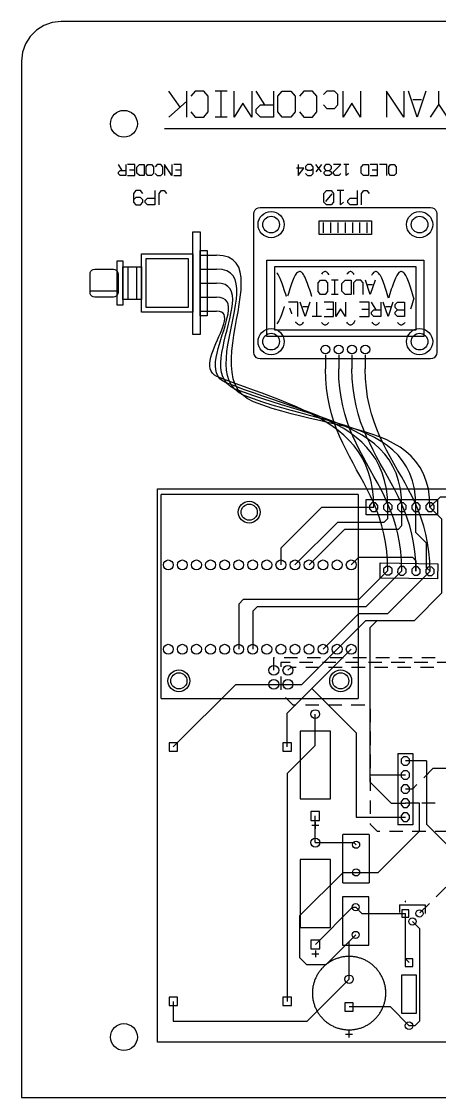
# Model space of a CAD drawing. Header units: millimetres. Extents: x 0 to 150, y 0 to 136.
# Drawn here: x 0 to 52.8, y 0 to 136.1 of the extents above; entities that cross this region are included whole.
import ezdxf

# ---------------------------------------------------------------- set-up
doc = ezdxf.new("R2010")
doc.units = ezdxf.units.MM
for name, color, linetype in [('CU_BOT', 5, 'Continuous'), ('CU_TOP', 1, 'Continuous'), ('HARNESS', 3, 'Continuous'), ('OUTLINE', 7, 'Continuous'), ('PADS', 2, 'Continuous'), ('PANEL', 4, 'Continuous'), ('PANEL_DETAIL', 4, 'Continuous'), ('PLATE', 9, 'Continuous'), ('RULE', 7, 'Continuous'), ('SILK', 8, 'Continuous'), ('TEXT', 6, 'Continuous')]:
    doc.layers.add(name, color=color, linetype=linetype)

msp = doc.modelspace()

# ---------------------------------------------------------------- linework, layer by layer
at = {"layer": 'CU_BOT'}
for points in [[(31.8887, 54.0281), (31.8887, 55.6283), (31.9885, 55.6283)], [(33.9354, 55.006), (32.7777, 55.006), (32.7777, 54.4637)], [(33.1885, 55.6283), (34.8885, 55.6283)], [(36.8354, 55.006), (35.1354, 55.006)], [(36.0885, 55.6283), (37.7885, 55.6283)], [(39.7354, 55.006), (38.0354, 55.006)], [(38.9885, 55.6283), (40.6885, 55.6283)], [(42.6354, 55.006), (40.9354, 55.006)], [(41.8885, 55.6283), (43.5885, 55.6283)], [(45.5354, 55.006), (43.8354, 55.006)], [(44.7885, 55.6283), (46.4885, 55.6283)], [(48.4354, 55.006), (46.7354, 55.006)], [(47.6885, 55.6283), (49.3885, 55.6283)], [(51.3354, 55.006), (49.6354, 55.006)], [(50.5885, 55.6283), (52.2885, 55.6283)], [(54.2354, 55.006), (52.5354, 55.006)], [(32.7777, 53.2637), (32.7777, 51.5637)], [(34.7139, 54.3837), (34.0223, 54.3837), (33.6667, 54.0281)], [(37.6139, 54.3837), (35.9139, 54.3837)], [(40.5139, 54.3837), (38.8139, 54.3837)], [(43.4139, 54.3837), (41.7139, 54.3837)], [(46.3139, 54.3837), (44.6139, 54.3837)], [(49.2139, 54.3837), (47.5139, 54.3837)], [(52.1139, 54.3837), (50.4139, 54.3837)], [(33.3572, 50.6038), (34.289, 49.672), (34.6713, 49.672)], [(35.8713, 49.672), (37.5713, 49.672)], [(38.7713, 49.672), (40.4713, 49.672)], [(41.6713, 49.672), (43.3713, 49.672)], [(44.068, 49.1687), (44.068, 47.4687)], [(44.068, 46.2687), (44.068, 44.5687)], [(44.068, 43.3687), (44.068, 41.6687)], [(52.0312, 41.6332), (50.8291, 40.4311)], [(52.0312, 41.6332), (53.7312, 41.6332)], [(44.068, 40.4687), (44.068, 38.7687)], [(49.9806, 39.5826), (49.402, 39.004), (48.5203, 39.004)], [(44.068, 37.5687), (44.068, 35.8687)], [(49.381, 37.226), (48.513, 37.226)], [(52.281, 37.226), (50.581, 37.226)], [(44.068, 34.6687), (44.068, 34.559), (44.957, 33.67), (45.29, 33.67)], [(46.49, 33.67), (48.19, 33.67)], [(49.39, 33.67), (51.09, 33.67)], [(52.29, 33.67), (53.99, 33.67)], [(53.6076, 26.596), (52.4055, 25.3939)], [(51.557, 24.5453), (50.3549, 23.3433)]]:
    msp.add_lwpolyline(points, dxfattribs=at)
at = {"layer": 'CU_TOP'}
for points in [[(43.5346, 60.34), (44.957, 60.34), (49.6687, 60.34), (53.1358, 63.8071), (53.1358, 73.1482), (51.6252, 74.6588), (52.9528, 75.9864), (68.772, 75.9864), (74.294, 75.9864), (77.85, 75.9864), (84.073, 75.9864), (105.409, 75.9864), (112.521, 75.9864), (112.521, 74.564)], [(32.7777, 69.4967), (37.9398, 74.6588), (44.5132, 74.6588)], [(39.9786, 72.786), (45.846, 72.786), (46.2912, 73.2312), (46.2912, 74.6588)], [(40.8676, 71.897), (47.624, 71.897), (48.0692, 72.3422), (48.0692, 74.6588)], [(42.6456, 61.229), (46.2953, 61.229), (51.6277, 66.5615), (51.18, 67.0093), (51.18, 70.119), (49.8472, 71.4518), (49.8472, 74.6588)], [(39.9786, 72.786), (34.5557, 67.3631)], [(40.8676, 71.897), (36.3337, 67.3631)], [(32.7777, 69.4967), (32.7777, 67.3631)], [(41.6677, 67.3631), (42.6456, 68.341), (49.402, 68.341), (49.8499, 67.8931), (49.8499, 66.5863)], [(27.4437, 62.3847), (28.066, 63.007), (42.6653, 63.007), (46.2943, 66.636)], [(29.2217, 61.4957), (29.844, 62.118), (43.5789, 62.118), (48.0721, 66.6112)], [(27.4437, 62.3847), (27.4437, 56.6951)], [(29.2217, 61.4957), (29.2217, 56.6951)], [(42.6456, 61.229), (38.1117, 56.6951)], [(43.5346, 60.34), (39.8897, 56.6951)], [(44.068, 39.893), (44.068, 40.782), (44.068, 59.451), (44.957, 60.34)], [(19.176, 44.338), (27.0881, 52.2501), (31.8887, 52.2501), (33.6667, 52.2501), (35.4447, 52.2501), (39.8897, 56.6951)], [(33.5778, 44.338), (33.5778, 48.6052), (36.6893, 51.7167), (41.6677, 56.6951)], [(36.6893, 51.7167), (42.29, 46.116), (42.29, 35.448), (48.513, 35.448)], [(33.5778, 40.9598), (37.1183, 44.5003), (37.1183, 48.4903)], [(51.18, 42.56), (48.513, 42.56)], [(51.18, 42.56), (51.18, 34.559), (56.7142, 29.0248), (63.626, 35.9366)], [(33.5778, 40.9598), (33.5778, 12.1562)], [(48.513, 40.782), (44.068, 40.782)], [(44.068, 39.893), (46.735, 37.226), (48.513, 37.226)], [(42.29, 28.4586), (45.0796, 28.4586), (50.291, 33.67), (50.291, 37.226), (48.513, 37.226)], [(37.1183, 32.2526), (37.1183, 35.6103)], [(37.1183, 32.2526), (37.1338, 32.2371)], [(37.1338, 32.2371), (42.0115, 32.2371), (42.29, 31.9586)], [(19.176, 12.1562), (19.176, 9.667), (36.1203, 9.667), (41.401, 14.9477), (41.401, 19.7366), (42.234, 20.5696), (38.4434, 16.779), (36.067, 16.779), (35.178, 17.668), (35.178, 23.002), (40.6346, 28.4586), (42.29, 28.4586)], [(41.8463, 24.0696), (37.1338, 19.3571)], [(41.8463, 24.0696), (42.234, 24.0696), (43.0243, 23.2793), (48.513, 23.2793)], [(48.513, 17.5309), (48.513, 23.2793)], [(50.291, 21.3753), (49.402, 22.2643)], [(50.291, 21.3753), (50.291, 9.667), (49.7043, 9.0803), (48.9805, 9.0803)], [(48.513, 17.5309), (48.9805, 17.0635)], [(46.6157, 11.445), (41.401, 11.445)], [(46.6157, 11.445), (48.9805, 9.0803)]]:
    msp.add_lwpolyline(points, dxfattribs=at)
at = {"layer": 'HARNESS'}
for points in [[(51.6252, 74.6588), (51.572, 75.8644), (51.4157, 76.9648), (51.1611, 77.9664), (50.8131, 78.8752), (50.3764, 79.6976), (49.856, 80.4398), (49.2566, 81.1079), (48.5832, 81.7082), (47.8404, 82.2468), (47.0333, 82.7301), (46.1665, 83.1642), (45.245, 83.5553), (44.2736, 83.9097), (43.2571, 84.2335), (42.2004, 84.533), (41.1082, 84.8144), (39.9855, 85.0839), (38.8371, 85.3478), (37.6678, 85.6122), (36.4824, 85.8833), (35.2858, 86.1674), (34.0829, 86.4707), (32.8784, 86.7994), (31.6772, 87.1597), (30.4841, 87.5578), (29.304, 88), (28.5215, 88.3971), (27.8888, 88.8964), (27.3932, 89.4883), (27.022, 90.1631), (26.7624, 90.9113), (26.6019, 91.7233), (26.5277, 92.5894), (26.5272, 93.5), (26.5875, 94.4454), (26.6962, 95.4162), (26.8404, 96.4026), (27.0075, 97.3951), (27.1848, 98.384), (27.3596, 99.3598), (27.5192, 100.3127), (27.6509, 101.2332), (27.7421, 102.1117), (27.78, 102.9385), (27.752, 103.7041), (27.6454, 104.3988), (27.4474, 105.013), (27.1455, 105.5371), (26.7269, 105.9614), (26.1789, 106.2764), (25.4888, 106.4725), (24.644, 106.54)], [(49.8472, 74.6588), (49.7966, 75.863), (49.6476, 76.9696), (49.4048, 77.9841), (49.0726, 78.9121), (48.6554, 79.7593), (48.1577, 80.5313), (47.5839, 81.2336), (46.9386, 81.8719), (46.2261, 82.4517), (45.4509, 82.9787), (44.6174, 83.4585), (43.7302, 83.8967), (42.7936, 84.2989), (41.8122, 84.6706), (40.7903, 85.0176), (39.7324, 85.3453), (38.643, 85.6595), (37.5265, 85.9657), (36.3874, 86.2694), (35.2301, 86.5765), (34.0591, 86.8923), (32.8788, 87.2226), (31.6937, 87.5728), (30.5082, 87.9488), (29.3268, 88.356), (28.154, 88.8), (27.4868, 89.1401), (26.9516, 89.5686), (26.5372, 90.0771), (26.2324, 90.6573), (26.0261, 91.301), (25.9071, 91.9998), (25.8643, 92.7454), (25.8863, 93.5296), (25.9621, 94.344), (26.0805, 95.1803), (26.2302, 96.0303), (26.4002, 96.8856), (26.5793, 97.7379), (26.7562, 98.5789), (26.9198, 99.4003), (27.0589, 100.1939), (27.1623, 100.9513), (27.2189, 101.6642), (27.2175, 102.3243), (27.1469, 102.9234), (26.9959, 103.453), (26.7533, 103.905), (26.408, 104.271), (25.9488, 104.5427), (25.3645, 104.7118), (24.644, 104.77)], [(48.0692, 74.6588), (48.0212, 75.8634), (47.8797, 76.9775), (47.649, 78.0061), (47.3329, 78.9541), (46.9357, 79.8267), (46.4612, 80.6288), (45.9137, 81.3655), (45.297, 82.0417), (44.6154, 82.6625), (43.8727, 83.2329), (43.0731, 83.758), (42.2207, 84.2426), (41.3195, 84.692), (40.3734, 85.111), (39.3867, 85.5047), (38.3633, 85.8781), (37.3073, 86.2362), (36.2227, 86.5841), (35.1136, 86.9267), (33.9841, 87.2691), (32.8381, 87.6164), (31.6798, 87.9734), (30.5132, 88.3452), (29.3423, 88.737), (28.1712, 89.1535), (27.004, 89.6), (26.4512, 89.8835), (26.0129, 90.2414), (25.6793, 90.6668), (25.4407, 91.1526), (25.2876, 91.6919), (25.2101, 92.2776), (25.1987, 92.9029), (25.2436, 93.5607), (25.3351, 94.244), (25.4636, 94.9458), (25.6194, 95.6593), (25.7927, 96.3773), (25.974, 97.0929), (26.1535, 97.7991), (26.3215, 98.489), (26.4684, 99.1555), (26.5845, 99.7917), (26.6601, 100.3905), (26.6854, 100.9451), (26.6509, 101.4484), (26.5468, 101.8934), (26.3635, 102.2731), (26.0912, 102.5807), (25.7203, 102.809), (25.2412, 102.9511), (24.644, 103)], [(46.2912, 74.6588), (46.2458, 75.8656), (46.1121, 76.9886), (45.8937, 78.0324), (45.5943, 79.0013), (45.2174, 79.8998), (44.7667, 80.7325), (44.2459, 81.5036), (43.6585, 82.2177), (43.0083, 82.8793), (42.2988, 83.4928), (41.5337, 84.0626), (40.7166, 84.5932), (39.8512, 85.0891), (38.941, 85.5546), (37.9897, 85.9944), (37.0011, 86.4127), (35.9785, 86.8141), (34.9259, 87.2031), (33.8466, 87.584), (32.7445, 87.9613), (31.6231, 88.3396), (30.486, 88.7232), (29.3369, 89.1166), (28.1795, 89.5242), (27.0173, 89.9505), (25.854, 90.4), (25.4142, 90.6275), (25.0717, 90.9154), (24.8181, 91.258), (24.6453, 91.6497), (24.5451, 92.0849), (24.5092, 92.5578), (24.5295, 93.0628), (24.5976, 93.5942), (24.7054, 94.1465), (24.8447, 94.7138), (25.0073, 95.2906), (25.1848, 95.8713), (25.3691, 96.45), (25.5521, 97.0213), (25.7253, 97.5794), (25.8808, 98.1186), (26.0101, 98.6334), (26.1051, 99.118), (26.1576, 99.5668), (26.1594, 99.9741), (26.1022, 100.3342), (25.9778, 100.6416), (25.778, 100.8905), (25.4946, 101.0754), (25.1193, 101.1904), (24.644, 101.23)], [(44.5132, 74.6588), (44.4706, 75.8695), (44.3448, 77.0029), (44.139, 78.063), (43.8565, 79.0537), (43.5005, 79.9788), (43.0741, 80.8422), (42.5806, 81.648), (42.0231, 82.4), (41.4049, 83.1021), (40.7292, 83.7583), (39.9991, 84.3724), (39.2179, 84.9484), (38.3887, 85.4901), (37.5148, 86.0016), (36.5994, 86.4866), (35.6456, 86.9492), (34.6567, 87.3932), (33.6359, 87.8226), (32.5864, 88.2412), (31.5113, 88.6531), (30.4139, 89.062), (29.2974, 89.4719), (28.1649, 89.8868), (27.0197, 90.3105), (25.865, 90.7469), (24.704, 91.2), (24.3743, 91.3727), (24.1254, 91.5915), (23.9504, 91.8522), (23.8424, 92.1505), (23.7948, 92.482), (23.8005, 92.8425), (23.8529, 93.2275), (23.9452, 93.6327), (24.0704, 94.0539), (24.2218, 94.4867), (24.3926, 94.9267), (24.576, 95.3697), (24.7651, 95.8114), (24.9531, 96.2473), (25.1332, 96.6732), (25.2986, 97.0848), (25.4425, 97.4777), (25.558, 97.8476), (25.6384, 98.1902), (25.6768, 98.5011), (25.6664, 98.7761), (25.6004, 99.0108), (25.472, 99.2008), (25.2743, 99.3419), (25.0006, 99.4298), (24.644, 99.46)], [(46.2943, 66.636), (46.2602, 67.8956), (46.1615, 69.0884), (46.0036, 70.2202), (45.7919, 71.2965), (45.5317, 72.3227), (45.2285, 73.3045), (44.8876, 74.2474), (44.5144, 75.157), (44.1143, 76.0388), (43.6926, 76.8984), (43.2548, 77.7414), (42.8063, 78.5732), (42.3523, 79.3994), (41.8984, 80.2257), (41.4498, 81.0575), (41.012, 81.9005), (40.5904, 82.7601), (40.1902, 83.6419), (39.817, 84.5515), (39.4761, 85.4944), (39.1729, 86.4762), (38.9127, 87.5024), (38.701, 88.5787), (38.5431, 89.7104), (38.4444, 90.9033), (38.4104, 92.1629)], [(48.0721, 66.6112), (48.0375, 67.8731), (47.9376, 69.068), (47.7777, 70.2016), (47.5633, 71.2792), (47.2999, 72.3067), (46.9929, 73.2894), (46.6477, 74.2331), (46.2697, 75.1433), (45.8646, 76.0255), (45.4376, 76.8854), (44.9943, 77.7286), (44.5401, 78.5606), (44.0804, 79.387), (43.6208, 80.2134), (43.1665, 81.0454), (42.7232, 81.8886), (42.2963, 82.7485), (41.8911, 83.6308), (41.5132, 84.5409), (41.168, 85.4846), (40.8609, 86.4674), (40.5975, 87.4948), (40.3831, 88.5725), (40.2232, 89.706), (40.1233, 90.9009), (40.0888, 92.1629)], [(49.8499, 66.5863), (49.815, 67.8507), (49.7138, 69.0477), (49.5519, 70.1829), (49.3349, 71.2621), (49.0681, 72.2907), (48.7573, 73.2744), (48.4078, 74.2188), (48.0252, 75.1296), (47.615, 76.0122), (47.1827, 76.8725), (46.7338, 77.7159), (46.274, 78.548), (45.8086, 79.3746), (45.3432, 80.2012), (44.8833, 81.0333), (44.4345, 81.8767), (44.0022, 82.7369), (43.592, 83.6196), (43.2094, 84.5304), (42.8599, 85.4748), (42.549, 86.4585), (42.2823, 87.4871), (42.0652, 88.5663), (41.9033, 89.7015), (41.8022, 90.8985), (41.7672, 92.1629)], [(51.6277, 66.5615), (51.5923, 67.8283), (51.4899, 69.0274), (51.3261, 70.1644), (51.1063, 71.2449), (50.8363, 72.2748), (50.5216, 73.2594), (50.1678, 74.2046), (49.7805, 75.1159), (49.3653, 75.999), (48.9277, 76.8596), (48.4733, 77.7032), (48.0078, 78.5355), (47.5367, 79.3622), (47.0656, 80.1889), (46.6, 81.0212), (46.1457, 81.8648), (45.7081, 82.7254), (45.2929, 83.6085), (44.9055, 84.5198), (44.5517, 85.465), (44.237, 86.4497), (43.967, 87.4795), (43.7473, 88.56), (43.5834, 89.697), (43.481, 90.8961), (43.4456, 92.1629)]]:
    msp.add_lwpolyline(points, dxfattribs=at)
at = {"layer": 'OUTLINE'}
msp.add_lwpolyline([(115.188, 7), (17.188, 7), (17.188, 77), (115.188, 77)], close=True, dxfattribs=at)
at = {"layer": 'PADS'}
for points in [[(43.9798, 74.4378), (44.2923, 74.1254), (44.7341, 74.1254), (45.0466, 74.4378), (45.0466, 74.8797), (44.7341, 75.1922), (44.2923, 75.1922), (43.9798, 74.8797)], [(45.7578, 74.4378), (46.0703, 74.1254), (46.5121, 74.1254), (46.8246, 74.4378), (46.8246, 74.8797), (46.5121, 75.1922), (46.0703, 75.1922), (45.7578, 74.8797)], [(47.5358, 74.4378), (47.8483, 74.1254), (48.2901, 74.1254), (48.6026, 74.4378), (48.6026, 74.8797), (48.2901, 75.1922), (47.8483, 75.1922), (47.5358, 74.8797)], [(49.3138, 74.4378), (49.6263, 74.1254), (50.0681, 74.1254), (50.3806, 74.4378), (50.3806, 74.8797), (50.0681, 75.1922), (49.6263, 75.1922), (49.3138, 74.8797)], [(51.0918, 74.4378), (51.4043, 74.1254), (51.8461, 74.1254), (52.1586, 74.4378), (52.1586, 74.8797), (51.8461, 75.1922), (51.4043, 75.1922), (51.0918, 74.8797)], [(45.7578, 66.4225), (46.0659, 66.1057), (46.5078, 66.0996), (46.8245, 66.4076), (46.8307, 66.8495), (46.5226, 67.1663), (46.0808, 67.1724), (45.764, 66.8644)], [(47.5356, 66.3977), (47.8437, 66.0809), (48.2855, 66.0747), (48.6023, 66.3828), (48.6085, 66.8246), (48.3004, 67.1414), (47.8586, 67.1476), (47.5418, 66.8395)], [(49.3135, 66.3728), (49.6216, 66.056), (50.0634, 66.0499), (50.3802, 66.3579), (50.3864, 66.7998), (50.0783, 67.1166), (49.6365, 67.1227), (49.3197, 66.8147)], [(51.0913, 66.3481), (51.3994, 66.0313), (51.8412, 66.0251), (52.158, 66.3332), (52.1642, 66.775), (51.8561, 67.0918), (51.4142, 67.098), (51.0975, 66.7899)], [(19.7094, 43.8046), (19.7094, 44.8714), (18.6426, 44.8714), (18.6426, 43.8046)], [(34.1112, 43.8046), (34.1112, 44.8714), (33.0444, 44.8714), (33.0444, 43.8046)], [(48.2921, 43.0934), (47.9796, 42.7809), (47.9796, 42.3391), (48.2921, 42.0266), (48.7339, 42.0266), (49.0464, 42.3391), (49.0464, 42.7809), (48.7339, 43.0934)], [(48.2921, 41.3154), (47.9796, 41.0029), (47.9796, 40.5611), (48.2921, 40.2486), (48.7339, 40.2486), (49.0464, 40.5611), (49.0464, 41.0029), (48.7339, 41.3154)], [(48.2921, 39.5374), (47.9796, 39.2249), (47.9796, 38.7831), (48.2921, 38.4706), (48.7339, 38.4706), (49.0464, 38.7831), (49.0464, 39.2249), (48.7339, 39.5374)], [(48.2921, 37.7594), (47.9796, 37.4469), (47.9796, 37.0051), (48.2921, 36.6926), (48.7339, 36.6926), (49.0464, 37.0051), (49.0464, 37.4469), (48.7339, 37.7594)], [(37.6783, 35.0502), (37.6783, 36.1703), (36.5582, 36.1703), (36.5582, 35.0502)], [(48.2921, 35.9814), (47.9796, 35.6689), (47.9796, 35.2271), (48.2921, 34.9146), (48.7339, 34.9146), (49.0464, 35.2271), (49.0464, 35.6689), (48.7339, 35.9814)], [(48.9708, 22.8215), (48.9708, 23.7371), (48.0552, 23.7371), (48.0552, 22.8215)], [(37.6939, 18.797), (37.6939, 19.9172), (36.5737, 19.9172), (36.5737, 18.797)], [(49.4605, 16.5834), (49.4605, 17.5435), (48.5004, 17.5435), (48.5004, 16.5834)], [(19.7094, 11.6228), (19.7094, 12.6896), (18.6426, 12.6896), (18.6426, 11.6228)], [(34.1112, 11.6228), (34.1112, 12.6896), (33.0444, 12.6896), (33.0444, 11.6228)], [(41.9344, 10.9116), (41.9344, 11.9784), (40.8676, 11.9784), (40.8676, 10.9116)]]:
    msp.add_lwpolyline(points, close=True, dxfattribs=at)
for centre, radius in [((28.7772, 74.0306), 1.3779), ((28.7772, 74.0306), 1.0223), ((18.5537, 67.3631), 0.6223), ((20.3317, 67.3631), 0.6223), ((22.1097, 67.3631), 0.6223), ((23.8877, 67.3631), 0.6223), ((25.6657, 67.3631), 0.6223), ((27.4437, 67.3631), 0.6223), ((29.2217, 67.3631), 0.6223), ((30.9997, 67.3631), 0.6223), ((32.7777, 67.3631), 0.6223), ((34.5557, 67.3631), 0.6223), ((36.3337, 67.3631), 0.6223), ((38.1117, 67.3631), 0.6223), ((39.8897, 67.3631), 0.6223), ((41.6677, 67.3631), 0.6223), ((18.5537, 56.6951), 0.6223), ((20.3317, 56.6951), 0.6223), ((22.1097, 56.6951), 0.6223), ((23.8877, 56.6951), 0.6223), ((25.6657, 56.6951), 0.6223), ((27.4437, 56.6951), 0.6223), ((29.2217, 56.6951), 0.6223), ((30.9997, 56.6951), 0.6223), ((32.7777, 56.6951), 0.6223), ((34.5557, 56.6951), 0.6223), ((36.3337, 56.6951), 0.6223), ((38.1117, 56.6951), 0.6223), ((39.8897, 56.6951), 0.6223), ((41.6677, 56.6951), 0.6223), ((31.8887, 54.0281), 0.6223), ((33.6667, 54.0281), 0.6223), ((19.8872, 52.6946), 1.3779), ((19.8872, 52.6946), 1.0223), ((40.3342, 52.6946), 1.3779), ((40.3342, 52.6946), 1.0223), ((31.8887, 52.2501), 0.6223), ((33.6667, 52.2501), 0.6223), ((37.1183, 48.4903), 0.5601), ((37.1338, 32.2371), 0.5601), ((42.29, 31.9586), 0.4445), ((42.29, 28.4586), 0.4445), ((42.234, 24.0696), 0.4445), ((50.291, 23.2793), 0.4578), ((49.402, 22.2643), 0.4578), ((42.234, 20.5696), 0.4445), ((41.401, 14.9477), 0.5334), ((48.9805, 9.0803), 0.4801)]:
    msp.add_circle(centre, radius, dxfattribs=at)
at = {"layer": 'PANEL'}
for points in [[(30.157, 93.4184), (29.9119, 93.4572), (29.6909, 93.5698), (29.5154, 93.7453), (29.4028, 93.9663), (29.364, 94.2114), (29.364, 111.7886), (29.4028, 112.0337), (29.5154, 112.2547), (29.6909, 112.4302), (29.9119, 112.5428), (30.157, 112.5816), (51.699, 112.5816), (51.9441, 112.5428), (52.1651, 112.4302), (52.3406, 112.2547), (52.4532, 112.0337), (52.492, 111.7886), (52.492, 94.2114), (52.4532, 93.9663), (52.3406, 93.7453), (52.1651, 93.5698), (51.9441, 93.4572), (51.699, 93.4184)], [(44.232, 109.1454), (37.624, 109.1454), (37.624, 110.8635), (44.232, 110.8635)], [(22.579, 96.51), (21.635, 96.51), (21.635, 109.49), (22.579, 109.49)], [(21.635, 99.3125), (15.145, 99.3125), (15.145, 106.6875), (21.635, 106.6875)], [(15.145, 100.935), (12.785, 100.935), (12.785, 105.065), (15.145, 105.065)], [(50.84, 96.2598), (31.016, 96.2598), (31.016, 105.9075), (50.84, 105.9075)], [(9.245, 101.23), (9.0627, 101.2589), (8.8982, 101.3427), (8.7677, 101.4732), (8.6839, 101.6377), (8.655, 101.82), (8.655, 104.18), (8.6839, 104.3623), (8.7677, 104.5268), (8.8982, 104.6573), (9.0627, 104.7411), (9.245, 104.77), (11.605, 104.77), (11.7873, 104.7411), (11.9518, 104.6573), (12.0823, 104.5268), (12.1661, 104.3623), (12.195, 104.18), (12.195, 101.82), (12.1661, 101.6377), (12.0823, 101.4732), (11.9518, 101.3427), (11.7873, 101.2589), (11.605, 101.23)]]:
    msp.add_lwpolyline(points, close=True, dxfattribs=at)
for centre in [(31.5446, 110.401), (50.3114, 110.401), (31.5446, 95.599), (50.3114, 95.599)]:
    msp.add_circle(centre, 1.0573, dxfattribs=at)
at = {"layer": 'PANEL_DETAIL'}
for points in [[(38.1526, 109.3437), (38.1526, 110.6653)], [(39.0778, 109.3437), (39.0778, 110.6653)], [(40.0029, 109.3437), (40.0029, 110.6653)], [(40.928, 109.3437), (40.928, 110.6653)], [(41.8531, 109.3437), (41.8531, 110.6653)], [(42.7782, 109.3437), (42.7782, 110.6653)], [(43.7034, 109.3437), (43.7034, 110.6653)], [(22.579, 106.54), (24.644, 106.54)], [(13.493, 100.935), (13.493, 105.065)], [(14.555, 100.935), (14.555, 105.065)], [(22.579, 104.77), (24.644, 104.77)], [(33.4769, 101.2983), (33.4711, 101.3175), (33.3844, 101.6028), (33.2977, 101.8845), (33.211, 102.1603), (33.1243, 102.4284), (33.0376, 102.6868), (32.9509, 102.9337), (32.8642, 103.1673), (32.7774, 103.386), (32.6907, 103.588), (32.604, 103.7721), (32.5173, 103.9368), (32.4306, 104.081), (32.3439, 104.2037), (32.2572, 104.3039)], [(36.6881, 101.2989), (36.6793, 101.3281), (36.5926, 101.6134), (36.5059, 101.8948), (36.4192, 102.1704), (36.3325, 102.4382), (36.2458, 102.6962), (36.1591, 102.9426), (36.0724, 103.1757), (35.9856, 103.3937), (35.8989, 103.5952), (35.8122, 103.7785), (35.7255, 103.9425), (35.6388, 104.086), (35.5521, 104.2078), (35.4654, 104.3072), (35.3787, 104.3834), (35.292, 104.4358), (35.2053, 104.4642), (35.1186, 104.4683), (35.0319, 104.448), (34.9451, 104.4035), (34.8584, 104.3352), (34.7717, 104.2435), (34.685, 104.129), (34.5983, 103.9927), (34.5116, 103.8354), (34.4249, 103.6584), (34.3382, 103.4628), (34.2515, 103.2501), (34.1648, 103.0219), (34.0781, 102.7797), (33.9914, 102.5253), (33.9047, 102.2606), (33.8179, 101.9874), (33.7312, 101.7077), (33.6445, 101.4235), (33.6176, 101.3345)], [(38.8599, 104.0696), (38.847, 104.0909), (38.7603, 104.2119), (38.6736, 104.3104), (38.5869, 104.3857), (38.5002, 104.4373), (38.4135, 104.4648), (38.3268, 104.4679), (38.2401, 104.4468), (38.1533, 104.4014), (38.0666, 104.3322), (37.9799, 104.2396), (37.899, 104.132)], [(42.0536, 104.098), (41.9685, 104.2159), (41.8818, 104.3136), (41.7951, 104.3881), (41.7084, 104.4388), (41.6217, 104.4653), (41.535, 104.4676), (41.4482, 104.4455), (41.3615, 104.3993), (41.2748, 104.3292), (41.1881, 104.2357), (41.1107, 104.132)], [(46.3789, 101.1119), (46.3039, 101.3599), (46.2172, 101.6449), (46.1305, 101.9257), (46.0438, 102.2006), (45.9571, 102.4673), (45.8704, 102.7242), (45.7836, 102.9692), (45.6969, 103.2007), (45.6102, 103.417), (45.5235, 103.6165), (45.4368, 103.7977), (45.3501, 103.9595), (45.2634, 104.1006), (45.1767, 104.22), (45.09, 104.3168), (45.0033, 104.3904), (44.9166, 104.4402), (44.8299, 104.4659), (44.7432, 104.4672), (44.6564, 104.4442), (44.5697, 104.3971), (44.483, 104.3261), (44.3963, 104.2318), (44.3096, 104.1149), (44.2286, 103.9853)], [(49.5988, 101.0837), (49.5121, 101.3705), (49.4254, 101.6553), (49.3387, 101.936), (49.252, 102.2106), (49.1653, 102.477), (49.0786, 102.7335), (48.9918, 102.9781), (48.9051, 103.209), (48.8184, 103.4247), (48.7317, 103.6235), (48.645, 103.8041), (48.5583, 103.9651), (48.4716, 104.1054), (48.3849, 104.224), (48.2982, 104.3199), (48.2115, 104.3927), (48.1248, 104.4416), (48.0381, 104.4663), (47.9513, 104.4668), (47.8646, 104.4429), (47.7779, 104.3949), (47.6912, 104.323), (47.6045, 104.2279), (47.5178, 104.1102), (47.4311, 103.9707), (47.3444, 103.8104), (47.2577, 103.6305), (47.171, 103.4323), (47.0843, 103.2173), (46.9976, 102.9869), (46.9109, 102.7428), (46.8241, 102.4867), (46.7374, 102.2206), (46.6507, 101.9463), (46.564, 101.6658), (46.4773, 101.3811), (46.4038, 101.1378)], [(22.579, 103), (24.644, 103)], [(11.959, 101.997), (8.773, 101.997)], [(22.579, 101.23), (24.644, 101.23)], [(49.5988, 101.0837), (49.5121, 100.7968), (49.4254, 100.512), (49.3387, 100.2313), (49.252, 99.9568), (49.1768, 99.7259)], [(22.579, 99.46), (24.644, 99.46)], [(33.2203, 100.0368), (33.211, 100.0071), (33.1243, 99.739), (33.0376, 99.4805), (32.9509, 99.2336), (32.8642, 99), (32.7774, 98.7814), (32.6907, 98.5793), (32.604, 98.3953), (32.5173, 98.2306), (32.4306, 98.0863), (32.3439, 97.9637), (32.2572, 97.8635)], [(34.1779, 99.111), (34.1648, 99.1455), (34.0781, 99.3876), (33.9914, 99.642), (33.9286, 99.8338)], [(35.6269, 98.0646), (35.5521, 97.9596), (35.4654, 97.8602), (35.3787, 97.784), (35.292, 97.7315), (35.2053, 97.7032), (35.1186, 97.6991), (35.0319, 97.7194), (34.9451, 97.7638), (34.8584, 97.8322), (34.7717, 97.9239), (34.685, 98.0383), (34.6522, 98.09)], [(38.8175, 98.0354), (38.7603, 97.9555), (38.6736, 97.8569), (38.5869, 97.7816), (38.5002, 97.73), (38.4135, 97.7026), (38.3268, 97.6994), (38.2401, 97.7206), (38.1533, 97.766), (38.0666, 97.8352), (37.9799, 97.9277), (37.899, 98.0354)], [(42.1751, 98.2756), (42.1419, 98.2135), (42.0552, 98.0716), (41.9685, 97.9514), (41.8818, 97.8537), (41.7951, 97.7793), (41.7084, 97.7286), (41.6217, 97.702), (41.535, 97.6998), (41.4482, 97.7218), (41.3615, 97.7681), (41.2748, 97.8382), (41.1881, 97.9316), (41.1014, 98.0477), (41.0966, 98.0554)], [(45.2406, 98.0354), (45.1767, 97.9474), (45.09, 97.8506), (45.0033, 97.777), (44.9166, 97.7272), (44.8299, 97.7015), (44.7432, 97.7001), (44.6564, 97.7231), (44.5697, 97.7703), (44.483, 97.8412), (44.3963, 97.9355), (44.3096, 98.0524), (44.2983, 98.0705)], [(48.4533, 98.0369), (48.3849, 97.9434), (48.2982, 97.8474), (48.2115, 97.7747), (48.1248, 97.7258), (48.0381, 97.701), (47.9513, 97.7006), (47.8646, 97.7244), (47.7779, 97.7725), (47.6912, 97.8443), (47.6045, 97.9394), (47.5339, 98.0354)], [(38.4104, 93.947), (38.4104, 92.1629)], [(40.0888, 93.947), (40.0888, 92.1629)], [(41.7672, 93.947), (41.7672, 92.1629)], [(43.4456, 93.947), (43.4456, 92.1629)]]:
    msp.add_lwpolyline(points, dxfattribs=at)
for points in [[(23.464, 98.87), (22.579, 98.87), (22.579, 107.13), (23.464, 107.13)], [(12.785, 100.1975), (12.077, 100.1975), (12.077, 105.8025), (12.785, 105.8025)], [(21.045, 99.9025), (15.735, 99.9025), (15.735, 106.0975), (21.045, 106.0975)], [(49.8488, 97.0528), (32.0072, 97.0528), (32.0072, 105.1146), (49.8488, 105.1146)]]:
    msp.add_lwpolyline(points, close=True, dxfattribs=at)
for centre, radius in [((31.5446, 110.401), 1.652), ((50.3114, 110.401), 1.652), ((31.5446, 95.599), 1.652), ((50.3114, 95.599), 1.652), ((38.4104, 94.6078), 0.5617), ((40.0888, 94.6078), 0.5617), ((41.7672, 94.6078), 0.5617), ((43.4456, 94.6078), 0.5617)]:
    msp.add_circle(centre, radius, dxfattribs=at)
at = {"layer": 'PLATE'}
msp.add_lwpolyline([(0, 131.088), (0, 0), (113.831, 0), (149.588, 35.757), (149.588, 136.088), (5, 136.088), (3.888, 135.962), (2.831, 135.592), (1.883, 134.997), (1.091, 134.205), (0.496, 133.257), (0.126, 132.2)], close=True, dxfattribs=at)
for centre in [(12.938, 123.15), (12.938, 7.64)]:
    msp.add_circle(centre, 1.7, dxfattribs=at)
at = {"layer": 'RULE'}
msp.add_lwpolyline([(136.588, 122.5), (18.088, 122.5)], dxfattribs=at)
at = {"layer": 'SILK'}
for points in [[(42.5567, 76.2531), (17.6647, 76.2531)], [(17.6647, 50.4721), (17.6647, 76.2531)], [(42.5567, 76.2531), (42.5567, 50.4721)], [(17.6647, 50.4721), (42.5567, 50.4721)], [(47.554, 43.519), (47.554, 34.489)], [(47.554, 43.519), (49.472, 43.519), (49.472, 34.489), (47.554, 34.489)], [(36.6738, 34.4368), (37.5628, 34.4368)], [(37.1183, 34.8262), (37.1183, 33.9923)], [(40.6276, 27.1416), (40.6276, 33.2757)], [(43.9524, 33.2757), (40.6276, 33.2757)], [(43.9524, 33.2757), (43.9524, 27.1416)], [(40.6276, 27.1416), (43.9524, 27.1416)], [(40.5716, 25.3867), (40.5716, 19.2526)], [(43.8964, 19.2526), (43.8964, 25.3867), (40.5716, 25.3867)], [(48.513, 24.7493), (48.5161, 24.7495), (48.5191, 24.7499), (48.522, 24.7505), (48.525, 24.7514), (48.5278, 24.7526), (48.5305, 24.754), (48.5331, 24.7556), (48.5355, 24.7575), (48.5378, 24.7596), (48.5398, 24.7619), (48.5417, 24.7643), (48.5433, 24.7668), (48.5447, 24.7696), (48.5459, 24.7724), (48.5468, 24.7753), (48.5474, 24.7782), (48.5479, 24.7813), (48.548, 24.7843), (48.5479, 24.7874), (48.5474, 24.7904), (48.5468, 24.7934), (48.5459, 24.7963), (48.5447, 24.7991), (48.5433, 24.8018), (48.5417, 24.8044), (48.5398, 24.8068), (48.5378, 24.8091), (48.5355, 24.8112), (48.5331, 24.813), (48.5305, 24.8147), (48.5278, 24.816), (48.525, 24.8172), (48.522, 24.8181), (48.5191, 24.8188), (48.5161, 24.8192), (48.513, 24.8193), (48.5099, 24.8192), (48.5069, 24.8188), (48.504, 24.8181), (48.501, 24.8172), (48.4982, 24.816), (48.4955, 24.8147), (48.4929, 24.813), (48.4905, 24.8112), (48.4882, 24.8091), (48.4862, 24.8068), (48.4843, 24.8044), (48.4827, 24.8018), (48.4813, 24.7991), (48.4801, 24.7963), (48.4792, 24.7934), (48.4786, 24.7904), (48.4781, 24.7874), (48.478, 24.7843), (48.4781, 24.7813), (48.4786, 24.7782), (48.4792, 24.7753), (48.4801, 24.7724), (48.4813, 24.7696), (48.4827, 24.7668), (48.4843, 24.7643), (48.4862, 24.7619), (48.4882, 24.7596), (48.4905, 24.7575), (48.4929, 24.7556), (48.4955, 24.754), (48.4982, 24.7526), (48.501, 24.7514), (48.504, 24.7505), (48.5069, 24.7499), (48.5099, 24.7495), (48.513, 24.7493)], [(47.792, 24.3643), (47.792, 23.3843)], [(47.792, 24.3643), (51.012, 24.3643), (51.012, 23.2793)], [(40.5716, 19.2526), (43.8964, 19.2526)], [(36.6893, 18.1836), (37.5783, 18.1836)], [(37.1338, 18.573), (37.1338, 17.7391)], [(41.401, 7.5778), (41.401, 8.4668)], [(40.9565, 8.0223), (41.8455, 8.0223)]]:
    msp.add_lwpolyline(points, dxfattribs=at)
for points in [[(52.5842, 73.6998), (43.5542, 73.6998), (43.5542, 75.6178), (52.5842, 75.6178), (52.5842, 73.6998)], [(52.5733, 65.5892), (45.322, 65.6904), (45.3487, 67.6082), (52.6, 67.507), (52.5733, 65.5892)], [(39.0296, 37.7653), (39.0296, 46.3352), (35.2069, 46.3352), (35.2069, 37.7653), (39.0296, 37.7653)], [(39.0452, 21.5121), (39.0452, 30.0821), (35.2225, 30.0821), (35.2225, 21.5121), (39.0452, 21.5121)], [(41.401, 8.5557), (41.514, 8.5572), (41.627, 8.5613), (41.7397, 8.5681), (41.8524, 8.5777), (41.9646, 8.5901), (42.0766, 8.6052), (42.1883, 8.623), (42.2994, 8.6435), (42.41, 8.6668), (42.52, 8.6927), (42.6294, 8.7213), (42.7379, 8.7525), (42.8457, 8.7864), (42.9527, 8.8229), (43.0587, 8.8619), (43.1638, 8.9036), (43.2678, 8.9478), (43.3707, 8.9945), (43.4724, 9.0437), (43.573, 9.0954), (43.6722, 9.1495), (43.7701, 9.206), (43.8665, 9.2649), (43.9615, 9.3261), (44.055, 9.3896), (44.1469, 9.4553), (44.2372, 9.5234), (44.3258, 9.5935), (44.4127, 9.6657), (44.4977, 9.7401), (44.581, 9.8166), (44.6624, 9.8951), (44.7418, 9.9754), (44.8192, 10.0577), (44.8946, 10.1419), (44.968, 10.2279), (45.0392, 10.3156), (45.1083, 10.4051), (45.1751, 10.4962), (45.2398, 10.5889), (45.3021, 10.6831), (45.3622, 10.7789), (45.4198, 10.876), (45.4751, 10.9746), (45.5281, 11.0745), (45.5785, 11.1756), (45.6265, 11.2779), (45.6719, 11.3814), (45.7149, 11.4859), (45.7552, 11.5914), (45.793, 11.698), (45.8282, 11.8054), (45.8608, 11.9136), (45.8907, 12.0226), (45.918, 12.1323), (45.9425, 12.2426), (45.9644, 12.3535), (45.9836, 12.4648), (46, 12.5766), (46.0137, 12.6888), (46.0247, 12.8012), (46.033, 12.9139), (46.0385, 13.0269), (46.0412, 13.1398), (46.0412, 13.2528), (46.0385, 13.3658), (46.033, 13.4787), (46.0247, 13.5914), (46.0137, 13.7039), (46, 13.816), (45.9836, 13.9278), (45.9644, 14.0392), (45.9425, 14.1501), (45.918, 14.2604), (45.8907, 14.3701), (45.8608, 14.4791), (45.8282, 14.5873), (45.793, 14.6947), (45.7552, 14.8012), (45.7149, 14.9067), (45.6719, 15.0113), (45.6265, 15.1147), (45.5785, 15.2171), (45.5281, 15.3182), (45.4751, 15.4181), (45.4198, 15.5166), (45.3622, 15.6138), (45.3021, 15.7095), (45.2398, 15.8038), (45.1751, 15.8965), (45.1083, 15.9876), (45.0392, 16.077), (44.968, 16.1647), (44.8946, 16.2508), (44.8192, 16.3349), (44.7418, 16.4172), (44.6624, 16.4976), (44.581, 16.5761), (44.4977, 16.6525), (44.4127, 16.7269), (44.3258, 16.7992), (44.2372, 16.8693), (44.1469, 16.9373), (44.055, 17.0031), (43.9615, 17.0666), (43.8665, 17.1277), (43.7701, 17.1866), (43.6722, 17.2432), (43.573, 17.2973), (43.4724, 17.3489), (43.3707, 17.3982), (43.2678, 17.4448), (43.1638, 17.4891), (43.0587, 17.5307), (42.9527, 17.5698), (42.8457, 17.6063), (42.7379, 17.6401), (42.6294, 17.6714), (42.52, 17.7), (42.41, 17.7259), (42.2994, 17.7491), (42.1883, 17.7696), (42.0766, 17.7875), (41.9646, 17.8025), (41.8524, 17.8149), (41.7397, 17.8245), (41.627, 17.8314), (41.514, 17.8355), (41.401, 17.8369), (41.288, 17.8355), (41.175, 17.8314), (41.0623, 17.8245), (40.9496, 17.8149), (40.8374, 17.8025), (40.7254, 17.7875), (40.6137, 17.7696), (40.5026, 17.7491), (40.392, 17.7259), (40.282, 17.7), (40.1726, 17.6714), (40.0641, 17.6401), (39.9563, 17.6063), (39.8493, 17.5698), (39.7433, 17.5307), (39.6382, 17.4891), (39.5342, 17.4448), (39.4313, 17.3982), (39.3296, 17.3489), (39.229, 17.2973), (39.1299, 17.2432), (39.0319, 17.1866), (38.9355, 17.1277), (38.8405, 17.0666), (38.747, 17.0031), (38.6551, 16.9373), (38.5648, 16.8693), (38.4762, 16.7992), (38.3893, 16.7269), (38.3043, 16.6525), (38.221, 16.5761), (38.1396, 16.4976), (38.0603, 16.4172), (37.9828, 16.3349), (37.9074, 16.2508), (37.834, 16.1647), (37.7628, 16.077), (37.6937, 15.9876), (37.6269, 15.8965), (37.5622, 15.8038), (37.4999, 15.7095), (37.4398, 15.6138), (37.3822, 15.5166), (37.3269, 15.4181), (37.2739, 15.3182), (37.2235, 15.2171), (37.1755, 15.1147), (37.1301, 15.0113), (37.0871, 14.9067), (37.0468, 14.8012), (37.009, 14.6947), (36.9738, 14.5873), (36.9412, 14.4791), (36.9113, 14.3701), (36.884, 14.2604), (36.8595, 14.1501), (36.8376, 14.0392), (36.8184, 13.9278), (36.802, 13.816), (36.7883, 13.7039), (36.7773, 13.5914), (36.769, 13.4787), (36.7635, 13.3658), (36.7608, 13.2528), (36.7608, 13.1398), (36.7635, 13.0269), (36.769, 12.9139), (36.7773, 12.8012), (36.7883, 12.6888), (36.802, 12.5766), (36.8184, 12.4648), (36.8376, 12.3535), (36.8595, 12.2426), (36.884, 12.1323), (36.9113, 12.0226), (36.9412, 11.9136), (36.9738, 11.8054), (37.009, 11.698), (37.0468, 11.5914), (37.0871, 11.4859), (37.1301, 11.3814), (37.1755, 11.2779), (37.2235, 11.1756), (37.2739, 11.0745), (37.3269, 10.9746), (37.3822, 10.876), (37.4398, 10.7789), (37.4999, 10.6831), (37.5622, 10.5889), (37.6269, 10.4962), (37.6937, 10.4051), (37.7628, 10.3156), (37.834, 10.2279), (37.9074, 10.1419), (37.9828, 10.0577), (38.0603, 9.9754), (38.1396, 9.8951), (38.221, 9.8166), (38.3043, 9.7401), (38.3893, 9.6657), (38.4762, 9.5935), (38.5648, 9.5234), (38.6551, 9.4553), (38.747, 9.3896), (38.8405, 9.3261), (38.9355, 9.2649), (39.0319, 9.206), (39.1299, 9.1495), (39.229, 9.0954), (39.3296, 9.0437), (39.4313, 8.9945), (39.5342, 8.9478), (39.6382, 8.9036), (39.7433, 8.8619), (39.8493, 8.8229), (39.9563, 8.7864), (40.0641, 8.7525), (40.1726, 8.7213), (40.282, 8.6927), (40.392, 8.6668), (40.5026, 8.6435), (40.6137, 8.623), (40.7254, 8.6052), (40.8374, 8.5901), (40.9496, 8.5777), (41.0623, 8.5681), (41.175, 8.5613), (41.288, 8.5572), (41.401, 8.5557)], [(48.0203, 15.4722), (48.0203, 10.6716), (49.9406, 10.6716), (49.9406, 15.4722), (48.0203, 15.4722)]]:
    msp.add_lwpolyline(points, close=True, dxfattribs=at)
at = {"layer": 'TEXT'}
for points in [[(20.068, 125.265), (18.638, 127.3)], [(20.838, 127.3), (20.838, 124)], [(21.388, 124.66), (21.938, 124), (23.038, 124), (23.588, 124.66), (23.588, 126.64), (23.038, 127.3), (21.938, 127.3), (21.388, 126.64)], [(26.008, 127.3), (24.468, 127.3)], [(25.238, 124), (25.238, 127.3)], [(29.088, 127.3), (29.088, 124), (27.988, 125.76), (26.888, 124), (26.888, 127.3)], [(31.838, 127.3), (31.838, 124), (30.188, 124), (29.638, 124.55), (29.638, 124.99), (30.188, 125.54), (31.838, 125.54)], [(30.738, 125.54), (29.638, 127.3)], [(34.038, 124), (32.938, 124), (32.388, 124.66), (32.388, 126.64), (32.938, 127.3), (34.038, 127.3), (34.588, 126.64), (34.588, 124.66), (34.038, 124)], [(35.138, 124.66), (35.688, 124), (36.788, 124), (37.338, 124.66), (37.338, 126.64), (36.788, 127.3), (35.688, 127.3), (35.138, 126.64)], [(38.163, 125.54), (38.603, 125.1), (39.538, 125.1), (39.978, 125.54), (39.978, 126.86), (39.538, 127.3), (38.603, 127.3), (38.163, 126.86)], [(42.838, 127.3), (42.838, 124), (41.738, 125.76), (40.638, 124), (40.638, 127.3)], [(48.338, 127.3), (48.338, 124), (46.138, 127.3), (46.138, 124)], [(51.088, 127.3), (49.988, 124), (48.888, 127.3)], [(52.738, 125.65), (52.738, 127.3)], [(18.638, 124), (20.838, 125.98)], [(50.538, 126.2), (49.438, 126.2)], [(53.838, 124), (52.738, 125.65), (51.638, 124)], [(26.008, 124), (24.468, 124)], [(13.1723, 118), (13.1723, 116.6), (12.4723, 116.6), (12.239, 116.8333), (12.239, 117.02), (12.4723, 117.2533), (13.1723, 117.2533)], [(12.7057, 117.2533), (12.239, 118)], [(13.4057, 116.6), (14.339, 116.6), (14.339, 118), (13.4057, 118)], [(14.339, 117.2767), (13.639, 117.2767)], [(15.5057, 118), (15.5057, 116.6), (14.899, 116.6), (14.5723, 116.9267), (14.5723, 117.6733), (14.899, 118), (15.5057, 118)], [(16.439, 116.6), (15.9723, 116.6), (15.739, 116.88), (15.739, 117.72), (15.9723, 118), (16.439, 118), (16.6723, 117.72), (16.6723, 116.88), (16.439, 116.6)], [(16.9057, 116.88), (17.139, 116.6), (17.6057, 116.6), (17.839, 116.88), (17.839, 117.72), (17.6057, 118), (17.139, 118), (16.9057, 117.72)], [(19.0057, 118), (19.0057, 116.6), (18.0723, 118), (18.0723, 116.6)], [(19.239, 116.6), (20.1723, 116.6), (20.1723, 118), (19.239, 118)], [(20.1723, 117.2767), (19.4723, 117.2767)], [(34.978, 118), (34.978, 116.6), (35.678, 117.5333), (34.7447, 117.5333)], [(35.9113, 116.88), (36.1447, 116.6), (36.6113, 116.6), (36.8447, 116.88), (36.8447, 117.72), (36.6113, 118), (36.1447, 118), (35.9113, 117.7433), (35.9113, 117.51), (36.1447, 117.2767), (36.6113, 117.2767), (36.8447, 117.51)], [(37.8947, 117.0667), (37.1947, 118)], [(37.8947, 118), (37.1947, 117.0667)], [(38.9447, 117.2533), (39.178, 117.0433), (39.178, 116.8333), (38.9447, 116.6), (38.478, 116.6), (38.2447, 116.8333), (38.2447, 117.0433), (38.478, 117.2533), (38.9447, 117.2533), (39.178, 117.4867), (39.178, 117.7667), (38.9447, 118), (38.478, 118), (38.2447, 117.7667), (38.2447, 117.4867), (38.478, 117.2533)], [(40.3447, 116.8567), (40.1113, 116.6), (39.6447, 116.6), (39.4113, 116.8567), (39.4113, 117.0667), (40.3447, 118), (39.4113, 118)], [(41.3713, 118), (40.718, 118)], [(41.3247, 116.8567), (41.0447, 116.6), (41.0447, 118)], [(43.8447, 118), (43.8447, 116.6), (43.238, 116.6), (42.9113, 116.9267), (42.9113, 117.6733), (43.238, 118), (43.8447, 118)], [(44.078, 116.6), (45.0113, 116.6), (45.0113, 118), (44.078, 118)], [(45.0113, 117.2767), (44.3113, 117.2767)], [(46.178, 116.6), (46.178, 118), (45.2447, 118)], [(47.1113, 116.6), (46.6447, 116.6), (46.4113, 116.88), (46.4113, 117.72), (46.6447, 118), (47.1113, 118), (47.3447, 117.72), (47.3447, 116.88), (47.1113, 116.6)], [(15.339, 114.34), (15.039, 114.7), (14.439, 114.7), (14.139, 114.34), (14.139, 113.26), (14.439, 112.9), (15.039, 112.9), (15.339, 113.23), (15.339, 113.53), (15.039, 113.83), (14.439, 113.83), (14.139, 113.53)], [(16.839, 114.7), (16.839, 112.9), (15.939, 112.9), (15.639, 113.2), (15.639, 113.44), (15.939, 113.74), (16.839, 113.74)], [(17.379, 112.9), (17.379, 114.34), (17.679, 114.7), (18.039, 114.7), (18.339, 114.34)], [(39.128, 112.9), (38.528, 112.9), (38.228, 113.26), (38.228, 114.34), (38.528, 114.7), (39.128, 114.7), (39.428, 114.34), (39.428, 113.26), (39.128, 112.9)], [(40.748, 114.7), (39.908, 114.7)], [(40.688, 113.23), (40.328, 112.9), (40.328, 114.7)], [(42.428, 114.7), (42.428, 112.9), (41.528, 112.9), (41.228, 113.2), (41.228, 113.44), (41.528, 113.74), (42.428, 113.74)], [(42.968, 112.9), (42.968, 114.34), (43.268, 114.7), (43.628, 114.7), (43.928, 114.34)], [(39.218, 114.28), (38.438, 113.32)], [(38.3802, 101.5782), (37.7807, 101.5782), (37.481, 101.9379), (37.481, 103.017), (37.7807, 103.3767), (38.3802, 103.3767), (38.68, 103.017), (38.68, 101.9379), (38.3802, 101.5782)], [(39.9988, 103.3767), (39.1595, 103.3767)], [(39.5792, 101.5782), (39.5792, 103.3767)], [(41.6773, 103.3767), (41.6773, 101.5782), (40.898, 101.5782), (40.4784, 101.9979), (40.4784, 102.957), (40.898, 103.3767), (41.6773, 103.3767)], [(43.176, 101.5782), (43.176, 103.017), (42.8763, 103.3767), (42.2768, 103.3767), (41.9771, 103.017), (41.9771, 101.5782)], [(44.6747, 103.3767), (44.0753, 101.5782), (43.4758, 103.3767)], [(44.375, 102.7772), (43.7755, 102.7772)], [(39.9988, 101.5782), (39.1595, 101.5782)], [(34.9332, 98.7907), (34.9332, 100.5891), (33.7343, 100.5891)], [(36.4319, 100.5891), (35.8324, 98.7907), (35.233, 100.5891)], [(36.1322, 99.9896), (35.5327, 99.9896)], [(37.3311, 98.7907), (37.3311, 100.5891)], [(38.2304, 98.7907), (39.4293, 98.7907), (39.4293, 100.5891), (38.2304, 100.5891)], [(39.4293, 99.6599), (38.5301, 99.6599)], [(40.928, 100.5891), (40.928, 98.7907), (40.3285, 99.7498), (39.729, 98.7907), (39.729, 100.5891)], [(42.7264, 98.7907), (43.9254, 98.7907), (43.9254, 100.5891), (42.7264, 100.5891)], [(43.9254, 99.6599), (43.0262, 99.6599)], [(45.4241, 100.5891), (45.4241, 98.7907), (44.5249, 98.7907), (44.2251, 99.0904), (44.2251, 99.3302), (44.5249, 99.6299), (45.4241, 99.6299)], [(44.8246, 99.6299), (44.2251, 100.5891)], [(46.9228, 100.5891), (46.3233, 98.7907), (45.7238, 100.5891)], [(46.623, 99.9896), (46.0236, 99.9896)], [(48.4215, 100.5891), (48.4215, 98.7907), (47.5223, 98.7907), (47.2225, 99.0904), (47.2225, 99.3302), (47.5223, 99.6299), (48.4215, 99.6299)], [(47.5223, 99.6299), (47.2225, 99.9297), (47.2225, 100.2894), (47.5223, 100.5891), (48.4215, 100.5891)], [(37.9306, 98.7907), (36.7317, 98.7907)]]:
    msp.add_lwpolyline(points, dxfattribs=at)

doc.saveas('drawing.dxf')
